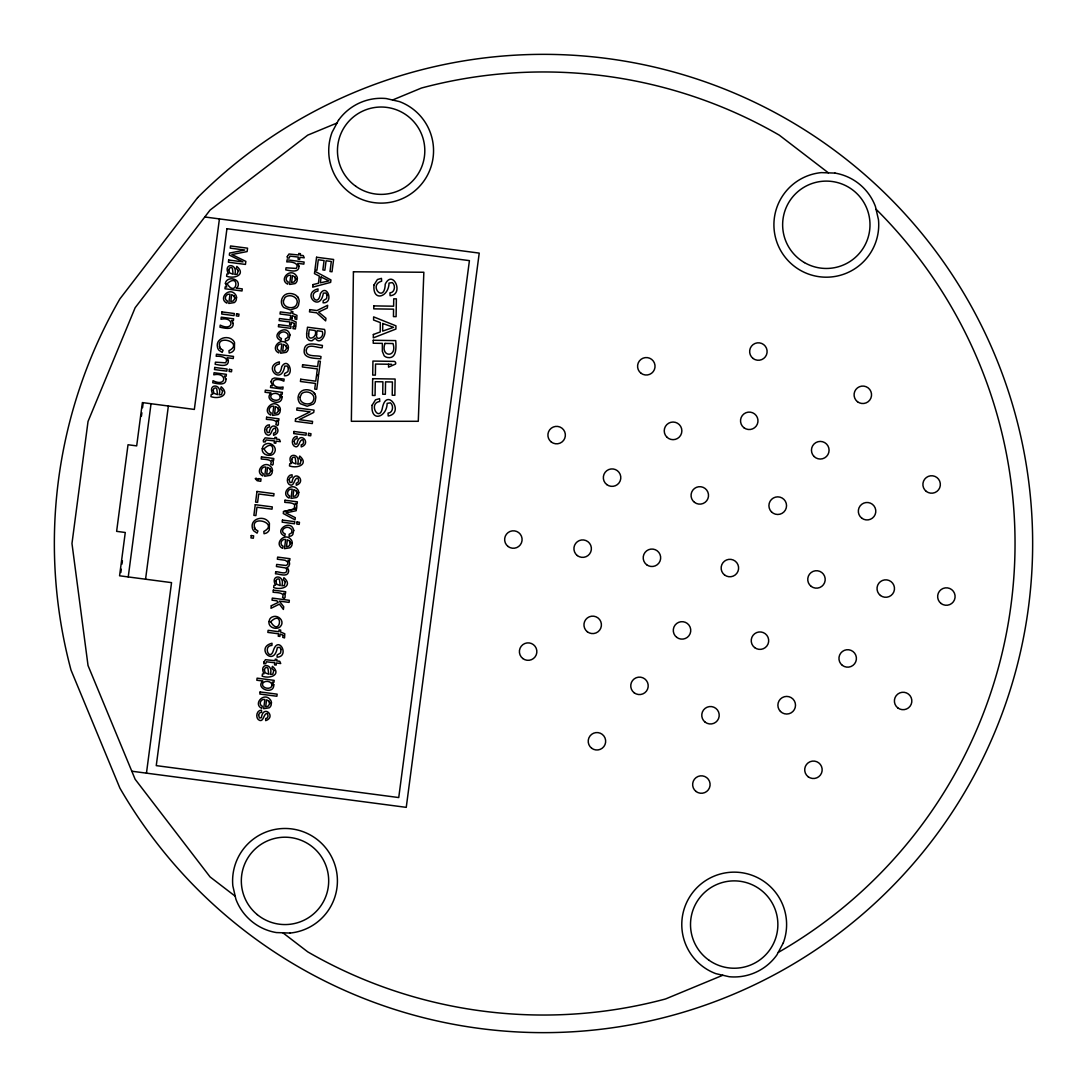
<?xml version="1.0" encoding="UTF-8"?>
<svg xmlns="http://www.w3.org/2000/svg" width="1087" height="1087" viewBox="0 0 1087 1087"><rect width="100%" height="100%" fill="white"/><g stroke="black" fill="none" stroke-linecap="round" stroke-linejoin="round"><path stroke-width="1.5" d="M388.562 364.281L388.521 367.148L395.478 364.091A1.794 1.794 0 0 0 395.668 362.745L395.22 361.93A1.794 1.794 0 0 0 393.97 361.387L372.936 361.061L372.719 375.083L375.368 375.124L375.545 364.063L391.592 364.281M283.544 511.597L283.286 513.553L295.025 519.817L295.297 517.67L285.881 512.874L296.207 510.713L296.493 508.512L283.544 511.597L296.493 508.512M120.847 572.536L121.282 569.18M121.948 564.126L122.396 560.77M141.432 416.144L141.881 412.788M142.546 407.747L143.199 402.693M128.239 576.925L151.039 403.725M145.563 579.208L168.363 406.008M146.46 773.156L171.542 582.632L119.57 575.797L125.277 532.494L116.622 531.353L128.021 444.746L136.677 445.887L142.383 402.584L194.342 409.432L219.425 218.908M234.778 298.558L233.229 300.99L230.797 301.479L231.694 294.591L234.126 296.017L234.778 298.558A3.343 3.343 0 0 0 234.126 296.017M295.582 279.563L294.047 281.995L291.601 282.484L292.498 275.595L294.944 277.022L295.582 279.563A3.343 3.343 0 0 0 294.944 277.022M286.655 348.329L285.107 350.761L282.674 351.25L283.571 344.362L286.003 345.775L286.655 348.329A3.343 3.343 0 0 0 286.003 345.775M278.585 410.519L277.036 412.951L274.603 413.44L275.487 406.538L277.932 407.965L278.585 410.519A3.343 3.343 0 0 0 277.932 407.965M270.677 471.337L269.141 473.769L266.695 474.258L267.592 467.369L270.024 468.796L270.677 471.337A3.343 3.343 0 0 0 270.024 468.796M296.968 493.512L295.433 495.957L292.987 496.433L293.884 489.544L296.316 490.971L296.968 493.512A3.343 3.343 0 0 0 296.316 490.971M290.446 543.758L288.897 546.19L286.465 546.679L287.362 539.791L289.794 541.204L290.446 543.758A3.343 3.343 0 0 0 289.794 541.204M269.658 703.792L268.122 706.224L265.676 706.713L266.573 699.824L269.019 701.237L269.658 703.792A3.343 3.343 0 0 0 269.019 701.237M337.011 123.021L307.73 135.141L210.076 210.076L135.141 307.73L88.033 421.457L71.973 543.5L88.033 665.543L135.141 779.27L210.076 876.924L235.213 896.218M392.543 100.018L421.457 88.033A471.527 471.527 0 0 1 779.27 135.141L828.416 172.86M722.787 975.256L665.543 998.967A471.527 471.527 0 0 1 307.73 951.859L282.905 932.809M778.319 952.253L779.27 951.859A471.527 471.527 0 0 0 876.924 210.076L876.108 209.451M204.777 216.979L479.231 253.108L406.253 807.356L131.812 771.226M220.579 348.71L223.052 350.231L222.196 352.405L218.99 350.259A6.522 6.522 0 0 1 217.468 347.12C215.484 338.451 227.224 334.769 232.754 340.068A6.916 6.916 0 0 1 234.534 342.677L234.398 349.253A6.291 6.291 0 0 1 231.409 352.351L229.194 353.017L228.963 350.734C245.214 342.147 212.848 333.084 220.579 348.71A4.579 4.579 0 0 1 219.411 346.468M255.445 529.437L257.932 530.959L257.062 533.133L253.869 530.986A6.522 6.522 0 0 1 252.333 527.847C250.35 519.178 262.103 515.496 267.633 520.795A6.916 6.916 0 0 1 269.413 523.404L269.263 529.98A6.291 6.291 0 0 1 266.288 533.078L264.059 533.744L263.828 531.461C280.079 522.874 247.714 513.811 255.445 529.437A4.579 4.579 0 0 1 254.29 527.195M315.026 394.323A7.786 7.786 0 0 0 311.493 390.885A11.699 11.699 0 0 0 305.569 389.785C300.08 389.948 296.547 396.239 298.667 401.13A7.066 7.066 0 0 0 300.488 403.793L307.132 406.239L313.355 404.079A7.894 7.894 0 0 0 315.203 401.361L315.841 397.421A7.527 7.527 0 0 0 314.143 392.964M298.354 298.069A7.786 7.786 0 0 0 294.835 294.631A11.699 11.699 0 0 0 288.911 293.531C283.408 293.68 279.875 299.985 281.995 304.863A7.066 7.066 0 0 0 283.816 307.526L290.46 309.985L296.683 307.811A7.894 7.894 0 0 0 298.531 305.107L299.17 301.153A7.527 7.527 0 0 0 297.471 296.71M283.041 635.324L282.756 637.362L284.536 637.92L284.767 633.789L280.46 631.927L280.704 630.08L279.074 629.862L278.829 631.71L268.122 630.324L267.85 632.403L278.557 633.789L278.245 636.194L279.875 636.411L280.188 634.006L283.041 635.324M294.36 323.518L294.074 325.57L295.868 326.114L296.099 321.997L291.778 320.135L292.023 318.287L290.392 318.07L290.161 319.918L279.441 318.532L279.169 320.611L289.889 321.997L289.577 324.402L291.207 324.619L291.52 322.214L294.36 323.518M295.216 316.915L294.944 318.953L296.724 319.51L296.955 315.379L292.648 313.518L292.879 311.67L291.262 311.453L291.017 313.301L280.297 311.915L280.038 313.994L290.745 315.393L290.433 317.798L292.063 318.002L292.376 315.597L295.216 316.915M289.944 334.986L289.02 339.076A4.266 4.266 0 0 1 287.131 340.598L285.392 340.965L285.337 338.899L287.919 337.35L288.109 334.932A3.261 3.261 0 0 0 286.819 333.179C282.634 329.076 274.563 335.788 281.438 338.56L280.908 340.584C269.087 335.435 287.321 322.798 289.944 334.986M293.735 530.429L292.811 534.505A4.266 4.266 0 0 1 290.908 536.027L289.183 536.394L289.128 534.328L291.71 532.779L291.9 530.374A3.261 3.261 0 0 0 290.596 528.608C286.425 524.505 278.354 531.217 285.229 533.989L284.699 536.013C272.878 530.864 291.099 518.227 293.735 530.429M262.266 448.646C261.437 453.415 266.709 456.16 270.812 455.222A5.421 5.421 0 0 0 273.788 453.496C278.462 448.143 271.234 441.24 265.486 444.094A5.231 5.231 0 0 0 262.986 446.363L262.266 448.646M268.978 621.56C268.149 626.316 273.421 629.074 277.525 628.137A5.421 5.421 0 0 0 280.5 626.411C285.174 621.057 277.946 614.155 272.198 617.008A5.231 5.231 0 0 0 269.698 619.277L268.978 621.56M272.13 684.81C272.09 689.348 265.024 689.076 263.013 686.101A2.921 2.921 0 0 1 263.475 682.419C266.043 680.34 271.329 681.304 272.13 684.81M280.364 396.823C280.324 401.361 273.258 401.089 271.247 398.114A2.921 2.921 0 0 1 271.709 394.432C274.277 392.353 279.563 393.317 280.364 396.823M258.57 715.137L259.453 717.95L261.356 717.746C263.394 703.588 276.764 716.917 265.704 720.654L265.69 718.575L267.28 717.963L268.054 716.143L267.388 713.493C263.231 712.868 263.883 723.969 258.217 719.54C255.336 716.659 256.899 710.042 261.491 710.164L261.559 712.27L259.521 712.99L258.57 715.137M263.462 440.33L263.434 441.933L265.323 441.879L266.057 439.95L274.44 440.914L274.169 443.02L275.799 443.238L276.071 441.132L280.378 441.689L279.4 439.447L276.343 439.053L276.533 437.517L274.916 437.3L274.712 438.835L265.106 437.857L263.462 440.33M266.464 429.786L267.334 432.599L269.25 432.395C271.288 418.237 284.658 431.566 273.584 435.303L273.571 433.224L275.16 432.612L275.949 430.792L275.283 428.142C271.111 427.517 271.777 438.618 266.111 434.189C263.231 431.308 264.793 424.691 269.386 424.813L269.44 426.919L267.416 427.639L266.464 429.786M263.815 662.187L263.801 663.79L265.69 663.722L266.424 661.793L274.794 662.771L274.522 664.877L276.152 665.081L276.424 662.988L280.731 663.546L279.753 661.304L276.696 660.91L276.9 659.374L275.269 659.157L275.065 660.692L265.473 659.7L263.815 662.187M287.335 256.478L287.321 258.081L289.21 258.027L289.944 256.097L298.314 257.075L298.042 259.168L299.672 259.385L299.944 257.279L304.251 257.836L303.273 255.594L300.216 255.2L300.42 253.665L298.789 253.461L298.585 254.997L288.993 254.005L287.335 256.478M289.142 479.734L290.025 482.546L291.941 482.343C293.966 468.184 307.336 481.514 296.275 485.25L296.262 483.171L297.852 482.56L298.626 480.739L297.96 478.09C293.803 477.465 294.455 488.566 288.789 484.136C285.908 481.256 287.484 474.639 292.077 474.761L292.131 476.867L290.093 477.587L289.142 479.734M294.129 441.376L294.998 444.189L296.914 443.999C298.952 429.827 312.322 443.156 301.248 446.893L301.235 444.814L302.838 444.203L303.613 442.382L302.947 439.732C298.789 439.107 299.441 450.222 293.775 445.779C290.895 442.898 292.457 436.281 297.05 436.403L297.104 438.509L295.08 439.23L294.129 441.376M213.174 390.151L213.949 393.277L217.509 394.649L216.761 388.752A1.794 1.794 0 0 0 215.457 387.923L213.976 388.372L213.174 390.151M228.814 269.766L229.588 272.891L233.148 274.264L232.401 268.367A1.794 1.794 0 0 0 231.096 267.538L229.615 267.986L228.814 269.766M264.386 669.714L265.16 672.826L268.72 674.212L267.959 668.301A1.794 1.794 0 0 0 266.668 667.486L265.187 667.934L264.386 669.714M275.894 581.11L276.669 584.222L280.229 585.608L279.468 579.697A1.794 1.794 0 0 0 278.177 578.868L276.696 579.33L275.894 581.11M291.696 459.448L292.471 462.573L296.031 463.945L295.27 458.048A1.794 1.794 0 0 0 293.966 457.219L292.498 457.668L291.696 459.448M353.424 271.791L351.359 421.294L418.278 421.294L423.848 272.253L353.424 271.791M372.664 378.684L372.406 395.437L375.056 395.478L375.273 381.7L382.909 381.822L382.719 394.241L385.355 394.282L385.545 381.863L392.421 381.972L392.217 395.233L394.866 395.274L395.111 379.037L372.664 378.684M373.262 340.258L373.221 343.234L382.352 343.37L382.352 351.332L384.132 355.748A6.726 6.726 0 0 0 387.583 357.514C397.081 359.186 396.144 346.454 395.722 340.611L373.262 340.258M373.357 334.497L373.303 337.88L395.899 329.048L395.953 325.842L373.629 316.874L373.588 320.026L380.341 322.594L380.205 331.983L373.357 334.497M373.806 305.895L373.765 308.857L393.562 309.17L393.453 316.602L396.103 316.643L396.375 298.843L393.725 298.803L393.616 306.208L373.806 305.895M382.76 323.491L382.638 331.114L393.576 327.336L382.76 323.491M385.002 343.41C379.92 357.419 397.625 358.085 393.018 343.546L385.002 343.41M270.962 381.673L272.538 385.858L270.731 385.627L270.486 387.502L282.824 389.105L283.096 387.013C269.399 389.717 269.821 374.58 283.856 381.184L284.128 379.091L274.508 377.977L272.226 378.928L270.962 381.673M225.389 283.34L226.775 287.022L225.213 286.832L224.968 288.762L242.007 290.976L242.265 288.897L236.164 288.109L236.925 287.566A4.144 4.144 0 0 0 238.298 284.916C239.099 277.851 226.422 276.356 225.389 283.34M227.088 283.761C236.857 298.789 240.567 271.601 227.088 283.761M225.96 378.955C226.517 386.361 216.802 383.534 212.753 382.76L213.025 380.667C226.843 387.719 227.428 371.768 213.786 374.825L214.057 372.732L226.395 374.336L226.15 376.224L224.398 375.993L225.96 378.955M233.175 323.41C233.732 330.801 224.017 327.989 219.968 327.214L220.24 325.122C234.058 332.174 234.643 316.208 221.001 319.279L221.272 317.187L233.61 318.79L233.365 320.665L231.613 320.448L233.175 323.41M273.761 684.756C274.182 695.558 254.535 688.438 262.837 681.019L256.831 680.245L257.103 678.152L274.169 680.367L273.924 682.269L272.321 682.065L273.761 684.756M281.995 396.769C282.416 407.571 262.769 400.451 271.071 393.032L265.065 392.258L265.337 390.165L282.403 392.38L282.158 394.282L280.555 394.078L281.995 396.769M281.044 649.482L280.568 652.974L277.185 654.999L277.076 657.187C290.052 656.534 278.843 635.093 273.571 649.917C270.038 662.445 262.334 645.787 271.913 645.406L272.008 643.259C254.969 647.376 273.938 667.962 277.348 647.499L279.902 647.39L281.044 649.482M288.408 368.113L287.933 371.591L284.563 373.629L284.441 375.803C295.678 376.401 288.368 355.748 281.75 366.618C279.522 381.7 268.367 365.925 279.291 364.036L279.373 361.876C262.334 365.993 281.316 386.578 284.726 366.115L287.267 366.02L288.408 368.113M327.065 295.12L326.589 298.612L323.219 300.637L323.097 302.825C334.32 303.422 327.01 282.756 320.393 293.639C318.178 308.708 307.01 292.933 317.934 291.044L318.029 288.897C300.99 293.014 319.958 313.599 323.369 293.137L325.923 293.028L327.065 295.12M222.631 391.007L221.571 394.595L219.153 394.866C222.821 383.29 206.965 383.154 212.821 394.228L211.245 394.445L210.96 396.633C219.044 399.608 230.648 394.921 221.204 386.768L220.661 388.779L222.631 391.007M238.257 270.622L237.211 274.209L234.792 274.481C238.461 262.905 222.604 262.769 228.46 273.842L226.87 274.06L226.599 276.247C234.683 279.223 246.287 274.535 236.844 266.383L236.3 268.394L238.257 270.622M273.829 670.557L272.783 674.144L270.35 674.429C274.033 662.853 258.176 662.717 264.019 673.777L262.443 673.994L262.171 676.182C270.255 679.158 281.859 674.483 272.416 666.331L271.872 668.328L273.829 670.557M285.337 581.953L284.291 585.54L281.859 585.811C285.541 574.235 269.685 574.113 275.527 585.173L273.951 585.39L273.679 587.578C281.764 590.554 293.368 585.866 283.924 577.713L283.381 579.724L285.337 581.953M301.14 460.304L300.094 463.891L297.661 464.163C301.344 452.586 285.473 452.45 291.33 463.524L289.753 463.741L289.468 465.929C297.553 468.905 309.17 464.217 299.727 456.064L299.17 458.075L301.14 460.304M228.365 360.558C228.759 367.854 219.18 364.947 215.158 364.267L215.43 362.175L225.62 362.813C229.697 357.243 219.56 355.843 216.191 356.305L216.462 354.213L233.501 356.427L233.229 358.52L227.115 357.732L228.365 360.558M263.978 448.877C273.72 465.087 277.47 435.629 263.978 448.877M270.69 621.778C280.446 638.001 284.183 608.543 270.69 621.778M298.966 266.166C299.373 273.462 289.781 270.554 285.759 269.875L286.03 267.782L296.221 268.421C300.297 262.85 290.161 261.451 286.791 261.913L287.063 259.82L304.102 262.035L303.83 264.127L297.716 263.339L298.966 266.166M283.408 300.841C282.593 306.072 288.952 308.722 293.245 307.322A5.449 5.449 0 0 0 296.737 304.224C299.156 298.843 292.851 294.645 287.973 295.936A5.815 5.815 0 0 0 284.835 297.689L283.408 300.841M300.08 397.095C299.265 402.339 305.624 404.989 309.904 403.59A5.449 5.449 0 0 0 313.409 400.492C315.828 395.097 309.523 390.899 304.645 392.203A5.815 5.815 0 0 0 301.507 393.956L300.08 397.095M236.545 297.525L236.246 299.93A5.163 5.163 0 0 1 234.289 302.58L228.786 303.45L229.982 294.251C225.947 293.164 223.243 299.346 227.414 301.017L226.87 303.151C217.794 298.667 229.208 286.479 235.322 294.373A5.286 5.286 0 0 1 236.545 297.525M272.457 470.304L272.144 472.709A5.163 5.163 0 0 1 270.187 475.359L264.698 476.228L265.894 467.03C261.845 465.956 259.141 472.125 263.326 473.796L262.769 475.929C253.692 471.459 265.106 459.257 271.22 467.152A5.286 5.286 0 0 1 272.457 470.304M280.351 409.486L280.038 411.878A5.163 5.163 0 0 1 278.095 414.541L272.592 415.411L273.788 406.198C269.739 405.125 267.035 411.294 271.22 412.978L270.677 415.098C261.6 410.628 273.014 398.44 279.128 406.334A5.286 5.286 0 0 1 280.351 409.486M271.437 702.759L271.125 705.15A5.163 5.163 0 0 1 269.168 707.814L263.679 708.683L264.875 699.484C260.826 698.397 258.122 704.566 262.307 706.251L261.75 708.371C252.673 703.9 264.1 691.712 270.201 699.607A5.286 5.286 0 0 1 271.437 702.759M288.435 347.296L288.123 349.701A5.163 5.163 0 0 1 286.166 352.351L280.663 353.221L281.859 344.022C277.824 342.935 275.12 349.104 279.291 350.788L278.748 352.908C269.671 348.438 281.085 336.25 287.199 344.144A5.286 5.286 0 0 1 288.435 347.296M297.362 278.53L297.05 280.935A5.163 5.163 0 0 1 295.093 283.585L289.604 284.454L290.8 275.256C286.751 274.182 284.047 280.351 288.232 282.022L287.675 284.155C278.598 279.685 290.025 267.484 296.126 275.378A5.286 5.286 0 0 1 297.362 278.53M292.226 542.726L291.914 545.13A5.163 5.163 0 0 1 289.957 547.78L284.454 548.65L285.65 539.451C281.615 538.364 278.911 544.533 283.082 546.217L282.538 548.337C273.462 543.867 284.876 531.679 290.99 539.573A5.286 5.286 0 0 1 292.213 542.726M298.748 492.479L298.436 494.884A5.163 5.163 0 0 1 296.479 497.547L290.99 498.417L292.186 489.204C288.137 488.131 285.433 494.3 289.604 495.971L289.06 498.104C279.984 493.634 291.398 481.446 297.512 489.34A5.286 5.286 0 0 1 298.748 492.479M306.303 349.987C305.202 357.65 317.078 354.987 320.991 356.563L320.706 358.819C315.298 358.139 302.675 358.9 304.238 349.919C304.836 340.652 317.064 344.796 322.445 345.421L322.146 347.677C317.784 348.275 307.703 342.677 306.303 349.987M308.654 333.967C307.621 342.025 318.206 336.821 315.067 330.489L309.211 329.728L308.654 333.967M306.643 333.709L306.792 337.568L308.599 339.918A5.027 5.027 0 0 0 312.173 340.693L315.298 338.043C319.66 346.033 326.956 334.918 324.524 329.429L307.485 327.214L306.643 333.709M316.589 334.429C315.475 342.025 325.027 337.31 322.214 331.413L317.078 330.747L316.589 334.429M373.969 285.025C372.488 302.485 388.861 297.009 389.024 283.082L392.312 282.566C395.831 285.093 394.907 292.729 389.934 292.851L390.097 295.705C404.595 294.699 392.896 268.543 385.233 284.169C384.581 304.075 367.746 285.242 381.659 281.166L381.455 278.367L377.406 279.536L373.969 285.025M372.08 405.302C370.599 422.761 386.972 417.286 387.135 403.359L390.423 402.842C393.942 405.369 393.018 413.006 388.045 413.128L388.208 415.981C404.975 413.223 387.23 387.026 382.583 407.068C379.839 423.862 367.379 403.359 379.771 401.456L379.567 398.644L375.518 399.812L372.08 405.302M214.75 367.46L214.479 369.553L226.816 371.156L227.088 369.064L214.75 367.46M221.965 311.915L221.694 314.007L234.031 315.61L234.303 313.518L221.965 311.915M228.691 260.038L228.419 262.212L245.445 264.426L245.839 261.396L231.911 254.521L247.116 251.573L247.564 248.176L230.526 245.961L230.24 248.135L244.738 250.024L229.602 253.067L229.343 255.092L242.958 261.899L228.691 260.038M229.371 369.363L229.099 371.455L231.504 371.768L231.776 369.675L229.371 369.363M236.586 313.817L236.314 315.909L238.719 316.222L238.991 314.129L236.586 313.817M251.26 535.538L250.948 537.916L253.339 538.228L253.638 535.85L251.26 535.538M255.268 504.694L253.882 515.347L255.893 515.605L256.98 507.221L272.008 509.164L272.293 506.909L255.268 504.694M256.98 491.46L255.608 502.112L257.605 502.371L258.706 493.987L273.72 495.93L274.019 493.675L256.98 491.46M258.652 478.62L258.502 479.802L256.192 478.158L255.228 478.62L257.171 480.726L260.731 481.31L261.029 478.919L258.652 478.62M261.478 456.893L261.206 458.986C263.611 459.475 273.652 458.904 270.704 464.176L272.552 465.141L273.19 464.122L273.258 461.69L271.696 460.127L273.571 460.372L273.815 458.497L261.478 456.893M266.628 417.218L266.356 419.31C268.761 419.799 278.802 419.229 275.853 424.501L277.701 425.479L278.34 424.46L278.408 422.014L276.845 420.465L278.72 420.71L278.965 418.821L266.628 417.218M278.652 324.646L278.381 326.739L290.718 328.342L290.99 326.249L278.652 324.646M293.273 326.548L293.001 328.641L295.406 328.953L295.678 326.861L293.273 326.548M260.119 691.957L259.847 694.036L276.872 696.251L277.144 694.158L260.119 691.957M271.315 605.731L270.976 608.312L279.413 604.127L283.381 609.44L283.734 606.736L279.359 601.138L289.074 602.388L289.346 600.309L272.307 598.095L272.035 600.187L276.927 600.812L278.15 602.483L271.315 605.731M273.34 590.132L273.068 592.225C275.473 592.714 285.514 592.143 282.566 597.415L284.414 598.393L285.066 597.374L285.12 594.929L283.571 593.38L285.433 593.611L285.677 591.736L273.34 590.132M275.731 571.735L275.459 573.814C279.006 573.61 287.579 577.836 288.571 571.64A4.266 4.266 0 0 0 287.756 568.46L286.9 567.55L288.653 566.517L289.522 564.343A4.375 4.375 0 0 0 288.721 561.137L288.001 560.348L289.726 560.566L289.971 558.704L277.633 557.101L277.362 559.194L285.242 560.294L287.511 561.952A3.071 3.071 0 0 1 287.471 564.629L285.935 565.498L276.682 564.425L276.411 566.517L285.188 567.876A2.717 2.717 0 0 1 286.764 569.724C287.348 575.716 278.449 571.327 275.731 571.735M282.443 520.075L282.172 522.168L294.509 523.771L294.781 521.678L282.443 520.075M285.011 500.224L284.74 502.316C287.158 502.805 297.199 502.235 294.251 507.507L296.085 508.485L296.737 507.466L296.805 505.02L295.243 503.471L297.118 503.702L297.362 501.827L285.011 500.224M293.952 431.485L293.68 433.577L306.018 435.18L306.289 433.088L293.952 431.485M295.569 419.025L295.256 421.335L312.295 423.55L312.58 421.389L299.21 419.65L313.735 412.449L314.034 410.139L297.009 407.924L296.724 410.084L310.108 411.824L295.569 419.025M300.732 379.227L300.433 381.483L315.461 383.439L314.727 389.078L316.738 389.336L318.491 375.83L316.48 375.572L315.76 381.184L300.732 379.227M302.621 364.702L302.322 366.958L317.35 368.901L316.616 374.539L318.627 374.798L320.38 361.292L318.369 361.033L317.649 366.645L302.621 364.702M309.768 309.618L309.482 311.874L316.697 312.811L325.624 320.882L325.978 318.26L318.627 312.064L327.309 308.015L327.663 305.27L316.983 310.556L309.768 309.618M313.029 284.59L312.689 287.145L330.625 282.389L330.951 279.957L314.768 271.206L314.456 273.598L319.361 276.139L318.437 283.272L313.029 284.59M316.575 257.252L314.917 269.97L316.928 270.228L318.287 259.766L324.089 260.527L322.866 269.943L324.864 270.201L326.086 260.785L331.304 261.464L330 271.519L332.011 271.777L333.614 259.467L316.575 257.252M321.113 277.036L320.366 282.81L329.008 280.894L321.113 277.036M297.064 521.977L296.792 524.07L299.197 524.382L299.469 522.29L297.064 521.977M308.572 433.387L308.3 435.479L310.705 435.792L310.977 433.699L308.572 433.387M226.938 228.705L156.256 765.628L398.739 797.559L469.421 260.635L226.938 228.705M338.465 120.29L332.038 132.369A52.407 52.407 0 0 0 362.8 199.804A52.407 52.407 0 0 0 430.235 169.042A52.407 52.407 0 0 0 399.472 101.607L386.143 98.537A52.407 52.407 0 0 0 338.465 120.29M783.292 942.891L776.865 954.97A52.407 52.407 0 0 1 729.187 976.724L715.857 973.653A52.407 52.407 0 0 1 685.095 906.218A52.407 52.407 0 0 1 752.517 875.456A52.407 52.407 0 0 1 783.292 942.891M197.617 197.617L119.883 298.925A489.15 489.15 0 0 0 71.022 670.095L119.883 788.075A489.15 489.15 0 0 0 824.068 944.182A489.15 489.15 0 0 0 918.216 229.085A489.15 489.15 0 0 0 197.617 197.617M834.993 173.091L821.31 172.616A52.407 52.407 0 0 0 774.148 229.778A52.407 52.407 0 0 0 831.31 276.954A52.407 52.407 0 0 0 878.486 219.778L875.415 206.448A52.407 52.407 0 0 0 834.993 173.091M290.012 933.054L276.343 932.564A52.407 52.407 0 0 1 235.906 899.221L232.835 885.891A52.407 52.407 0 0 1 280.011 828.715A52.407 52.407 0 0 1 337.174 875.877A52.407 52.407 0 0 1 290.012 933.054M857.494 401.728A8.737 8.737 0 0 0 871.475 395.926A8.737 8.737 0 0 0 859.464 386.727A8.737 8.737 0 0 0 857.494 401.728M551.313 442.029A8.737 8.737 0 0 0 565.294 436.24A8.737 8.737 0 0 0 553.283 427.028A8.737 8.737 0 0 0 551.313 442.029M522.806 658.532A8.737 8.737 0 0 0 536.788 652.743A8.737 8.737 0 0 0 524.776 643.531A8.737 8.737 0 0 0 522.806 658.532M591.627 748.209A8.737 8.737 0 0 0 605.595 742.421A8.737 8.737 0 0 0 593.597 733.209A8.737 8.737 0 0 0 591.627 748.209M508.05 546.462A8.737 8.737 0 0 0 522.032 540.674A8.737 8.737 0 0 0 510.034 531.461A8.737 8.737 0 0 0 508.05 546.462M640.99 373.221A8.737 8.737 0 0 0 654.972 367.433A8.737 8.737 0 0 0 642.96 358.221A8.737 8.737 0 0 0 640.99 373.221M753.06 358.465A8.737 8.737 0 0 0 767.042 352.677A8.737 8.737 0 0 0 755.03 343.465A8.737 8.737 0 0 0 753.06 358.465M696.047 791.472A8.737 8.737 0 0 0 710.028 785.684A8.737 8.737 0 0 0 698.031 776.471A8.737 8.737 0 0 0 696.047 791.472M941.057 603.475A8.737 8.737 0 0 0 955.038 597.673A8.737 8.737 0 0 0 943.027 588.475A8.737 8.737 0 0 0 941.057 603.475M926.301 491.406A8.737 8.737 0 0 0 940.282 485.604A8.737 8.737 0 0 0 928.284 476.405A8.737 8.737 0 0 0 926.301 491.406M808.117 776.716A8.737 8.737 0 0 0 822.098 770.928A8.737 8.737 0 0 0 810.1 761.715A8.737 8.737 0 0 0 808.117 776.716M897.794 707.895A8.737 8.737 0 0 0 911.776 702.107A8.737 8.737 0 0 0 899.778 692.908A8.737 8.737 0 0 0 897.794 707.895M880.443 595.486A8.737 8.737 0 0 0 894.411 589.697A8.737 8.737 0 0 0 882.413 580.485A8.737 8.737 0 0 0 880.443 595.486M842.357 665.366A8.737 8.737 0 0 0 856.339 659.578A8.737 8.737 0 0 0 844.341 650.366A8.737 8.737 0 0 0 842.357 665.366M780.466 711.455A8.805 8.805 0 0 0 795.208 707.501A8.805 8.805 0 0 0 784.42 696.713A8.805 8.805 0 0 0 780.466 711.455M705.178 722.189A8.737 8.737 0 0 0 719.146 716.401A8.737 8.737 0 0 0 707.148 707.189A8.737 8.737 0 0 0 705.178 722.189M634.156 692.772A8.737 8.737 0 0 0 648.137 686.984A8.737 8.737 0 0 0 636.14 677.772A8.737 8.737 0 0 0 634.156 692.772M587.36 631.792A8.737 8.737 0 0 0 601.342 626.003A8.737 8.737 0 0 0 589.344 616.791A8.737 8.737 0 0 0 587.36 631.792M577.333 555.579A8.737 8.737 0 0 0 591.314 549.791A8.737 8.737 0 0 0 579.303 540.579A8.737 8.737 0 0 0 577.333 555.579M606.75 484.571A8.737 8.737 0 0 0 620.731 478.783A8.737 8.737 0 0 0 608.72 469.57A8.737 8.737 0 0 0 606.75 484.571M666.82 437.083A8.805 8.805 0 0 0 681.563 433.129A8.805 8.805 0 0 0 670.774 422.34A8.805 8.805 0 0 0 666.82 437.083M743.943 427.748A8.737 8.737 0 0 0 757.911 421.96A8.737 8.737 0 0 0 745.913 412.747A8.737 8.737 0 0 0 743.943 427.748M814.041 456.458A8.805 8.805 0 0 0 828.783 452.505A8.805 8.805 0 0 0 817.995 441.716A8.805 8.805 0 0 0 814.041 456.458M861.746 518.146A8.737 8.737 0 0 0 875.728 512.357A8.737 8.737 0 0 0 863.717 503.145A8.737 8.737 0 0 0 861.746 518.146M811.16 586.369A8.737 8.737 0 0 0 825.128 580.58A8.737 8.737 0 0 0 813.13 571.368A8.737 8.737 0 0 0 811.16 586.369M754.636 647.594A8.737 8.737 0 0 0 768.618 641.806A8.737 8.737 0 0 0 756.62 632.593A8.737 8.737 0 0 0 754.636 647.594M676.698 637.335A8.737 8.737 0 0 0 690.68 631.547A8.737 8.737 0 0 0 678.668 622.335A8.737 8.737 0 0 0 676.698 637.335M646.616 564.71A8.737 8.737 0 0 0 660.597 558.922A8.737 8.737 0 0 0 648.586 549.709A8.737 8.737 0 0 0 646.616 564.71M694.471 502.343A8.737 8.737 0 0 0 708.452 496.542A8.737 8.737 0 0 0 696.441 487.343A8.737 8.737 0 0 0 694.471 502.343M771.498 511.895A8.805 8.805 0 0 0 786.241 507.955A8.805 8.805 0 0 0 775.452 497.153A8.805 8.805 0 0 0 771.498 511.895M724.553 574.969A8.737 8.737 0 0 0 738.535 569.18A8.737 8.737 0 0 0 726.537 559.968A8.737 8.737 0 0 0 724.553 574.969M708.846 960.12A43.67 43.67 0 0 0 777.667 928.719A43.67 43.67 0 0 0 716.061 884.818A43.67 43.67 0 0 0 708.846 960.12M804.475 262.606A43.67 43.67 0 0 0 869.994 224.778A43.67 43.67 0 0 0 804.475 186.964A43.67 43.67 0 0 0 804.475 262.606M355.789 186.271A43.67 43.67 0 0 0 424.609 154.884A43.67 43.67 0 0 0 363.004 110.969A43.67 43.67 0 0 0 355.789 186.271M257.211 914.575A43.67 43.67 0 0 0 328.084 888.106A43.67 43.67 0 0 0 269.725 839.966A43.67 43.67 0 0 0 257.211 914.575"/></g></svg>
